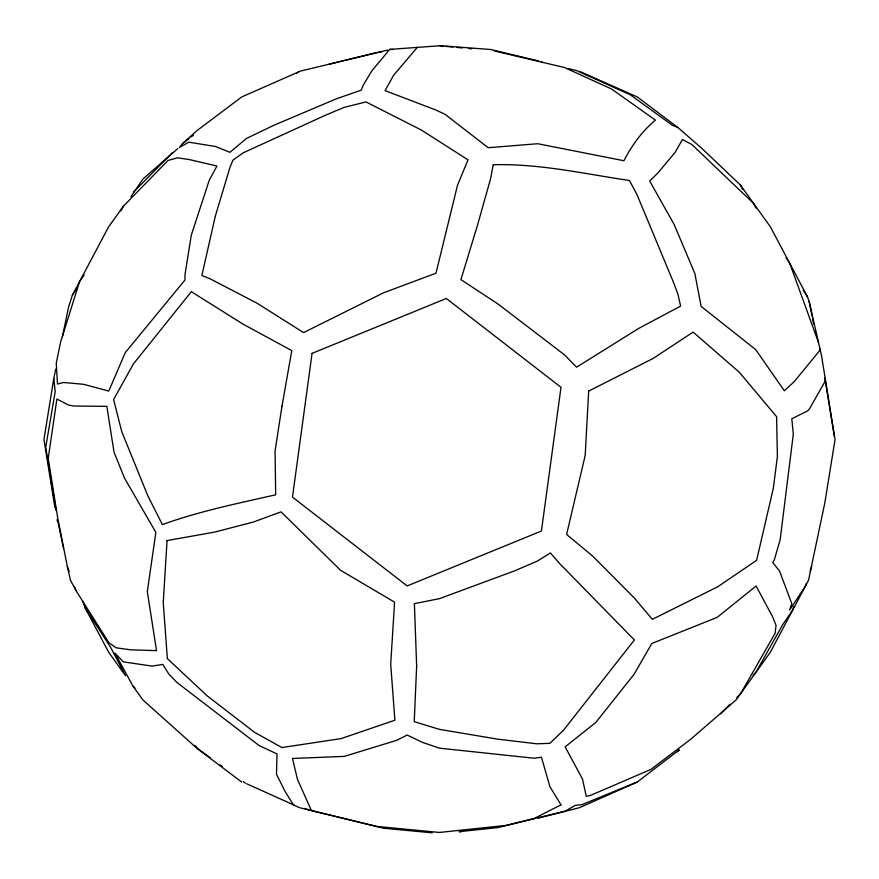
<?xml version="1.0" encoding="UTF-8"?>
<svg xmlns="http://www.w3.org/2000/svg" width="879" height="879" viewBox="0 0 879 879"><rect width="100%" height="100%" fill="white"/><g stroke="black" fill="none" stroke-linecap="round" stroke-linejoin="round"><path stroke-width="1.32" d="M53.784 378.541L43.95 439.5L54.509 504.953L55.948 510.106L45.719 447.268L55.201 391.562L53.784 378.541L55.729 369.136M62.398 336.877L68.507 307.32L72.364 295.212L108.611 226.826L123.423 206.191L168.054 160.428L177.591 157.824L189.172 159.538L216.948 166.043L209.29 180.118L191.259 235.308L184.986 274.731L184.986 280.005L125.334 352.501L108.776 391.045L83.516 384.299L63.486 382.475L57.476 384.046L56.256 363.203L60.585 342.085L79.593 281.566L84.197 274.863M736.767 697.563L740.547 693.751L775.113 633.309L776.058 625.463L772.773 617.102L756.116 585.996L717.198 617.366L651.833 643.483L634.023 674.369L595.819 722.428L565.164 746.853L582.48 779.025L586.26 796.308L590.139 795.55L650.889 769.433L690.85 739.129L736.162 699.871L770.389 652.174L808.548 580.184L824.821 502.953L835.05 439.5L821.568 355.907L809.152 301.42L807.504 296.838L770.389 226.826L740.272 184.854L701.651 148.221L678.039 127.62L637.275 96.943L579.349 71.276M819.92 348.666L819.184 351.204L794.253 381.618L784.343 390.781L755.731 349.633L701.123 306.408L694.86 273.556L674.094 224.354L649.702 181.063L658.03 172.811L675.149 152.287L682.445 139.53L691.861 144.508L753.523 203.335L755.995 208.037M793.847 606.345L792.627 610.224L782.508 624.98L755.984 672.237L753.149 675.149M806.219 583.59L805.439 586.062L789.595 610.103L791.77 603.565L779.519 571.02L772.762 562.56L774.465 559.396L780.178 539.574L793.308 434.248L791.803 418.756L807.614 410.932L809.504 408.812L825.546 380.541L824.843 378.025L834.325 436.314M810.141 571.262L811.713 566.34M120.753 210.96L123.423 206.191M130.883 196.753L142.837 179.129L177.822 148.54M72.364 295.212L76.088 289.554M172.427 152.638L133.564 192.051M387.793 50.059L300.519 71.067L241.725 96.943L197.281 130.389L182.524 143.596L179.426 147.408L188.82 142.178L215.553 146.507L229.869 152.342L246.614 138.377L273.83 125.29L336.36 98.811L361.159 90.174L363.159 85.351L371.751 70.99L389.727 49.4L439.5 45.785L443.521 46.158M417.393 47.301L393.759 75.045L385.046 90.625L435.72 109.952L444.917 114.226L488.208 147.705L537.739 143.727L623.936 160.747C631.825 145.332 642.055 131.279 655.426 120.126L611.597 89.021L564.483 67.518L494.481 50.982M677.434 751.842L679.313 749.831L637.429 781.914L582.151 804.56L575.24 805.395L565.241 811.097L497.844 827.589L459.212 831.688L461.025 831.743M720.681 713.726L730.141 704.222M182.524 143.596L189.051 138.596M191.226 136.926L193.402 135.267M296.597 73.276L298.717 71.693M637.275 782.057L579.349 807.724L538.387 818.085M329.054 64.244L377.256 52.454M378.618 52.3L381.332 51.993M389.727 49.4L392.968 49.51M439.5 45.62L490.691 49.51L538.387 60.915M446.202 46.411L452.916 47.048M456.937 47.433L462.299 47.938M469.001 48.576L471.682 48.828M432.127 832.82L383.585 828.238L299.651 807.724L293.465 804.977L284.818 790.979L276.478 774.234L277.017 753.94L259.151 745.579L176.899 682.423L168.702 673.907L162.846 664.447L152.078 666.084L123.269 661.854L114.929 653.119L132.894 686.005L142.837 699.871L197.281 748.611L241.725 782.057M293.465 804.977L294.08 805.109L246.702 783.771M569.317 68.881L567.779 68.485L576.47 70.551L630.265 94.778L672.281 125.214L678.039 127.62M541.42 62.167L542.431 62.453M304.705 808.383L309.913 810.317M210.268 757.72L198.171 748.963L194.984 745.414M220.168 764.895L222.365 766.488M243.252 781.618L245.45 783.211M132.894 686.005L134.883 687.894M786.112 257.734L789.814 263.469L818.536 342.59M85.098 607.818L110.622 647.34L125.576 675.808L108.611 652.174L85.098 607.818L82.758 601.368M803.12 289.894L807.504 296.838M75.902 590.457L108.897 642.714L116.028 647.779L130.455 649.812L156.528 650.647L147.309 591.578L155.858 532.377L124.543 478.187L114.017 452.103L106.853 406.362L73.627 406.01L68.639 405.076L56.904 399.022L48.224 458.256L57.585 517.291L67.353 566.625L70.452 580.184L75.902 590.457L74.55 586.7M740.272 184.854L742.843 189.567M56.904 519.874L58.135 522.598L63.585 548.551M67.353 566.625L69.155 571.636M809.152 301.42L812.086 316.231M812.614 318.923L813.679 324.318M416.646 666.128L414.229 721.67L439.5 729.383L498.107 739.217L536.981 743.821L549.869 743.326L563.593 730.13L634.385 639.967L559.89 563.835L550.386 552.968L537.563 560.967L514.83 570.768L439.5 598.632L414.405 603.664L416.646 666.128M588.677 391.078L585.194 455.41L566.625 534.465L592.6 556.011L634.341 598.006L652.317 619.343L717.682 586.809L756.599 560.362L773.322 488.263L777.399 456.432L776.586 416.69L739.426 372.355L693.135 332.108L653.174 358.412L588.677 391.078M167.065 540.574L163.241 602.5L167.362 658.624L207.158 695.827L254.668 732.394L281.961 747.557L341.063 738.602L394.891 720.209L390.705 664.161L394.583 602.159L340.558 570.273L281.049 511.853L253.515 521.983L214.861 532.059L167.065 540.574M312.067 353.369L292.476 497.107L407.153 585.93L541.42 531.037L561.011 387.298L446.334 298.475L312.067 353.369M281.983 406.23L275.072 450.927L275.676 494.811C237.671 503.403 199.061 511.336 162.373 524.609L147.749 495.646L121.807 431.776L113.589 399.527L133.476 363.851L191.325 291.674L242.67 323.922L291.773 350.611L281.983 406.23M493.229 164.736L490.603 178.624L477.605 224.826L460.937 279.621L498.118 304.101L564.186 354.6L576.602 367.169L638.747 328.383L680.632 306.079L678.028 294.652L674.083 283.796L636.945 194.512L629.441 180.514C584.293 173.8 539.091 163.461 493.229 164.736M215.377 215.937L201.862 275.501L209.795 278.632L256.888 303.112L303.563 332.592L383.332 292.905L435.995 273.182L457.498 185.271L468.002 159.824L421.151 129.916L365.972 101.942L344.085 107.403L325.527 115.193L243.329 152.759L233.012 160.033L230.067 167.109L215.377 215.937M561.011 804.845L533.894 818.591L506.018 825.414L439.5 832.446L376.871 826.447L311.397 810.526L297.432 779.244L292.476 758.467L344.315 756.379L396.495 740.404L407.153 735.042L422.502 742.381L439.5 748.183L534.344 758.247L541.42 757.182L549.968 786.804L561.011 804.845"/></g></svg>
